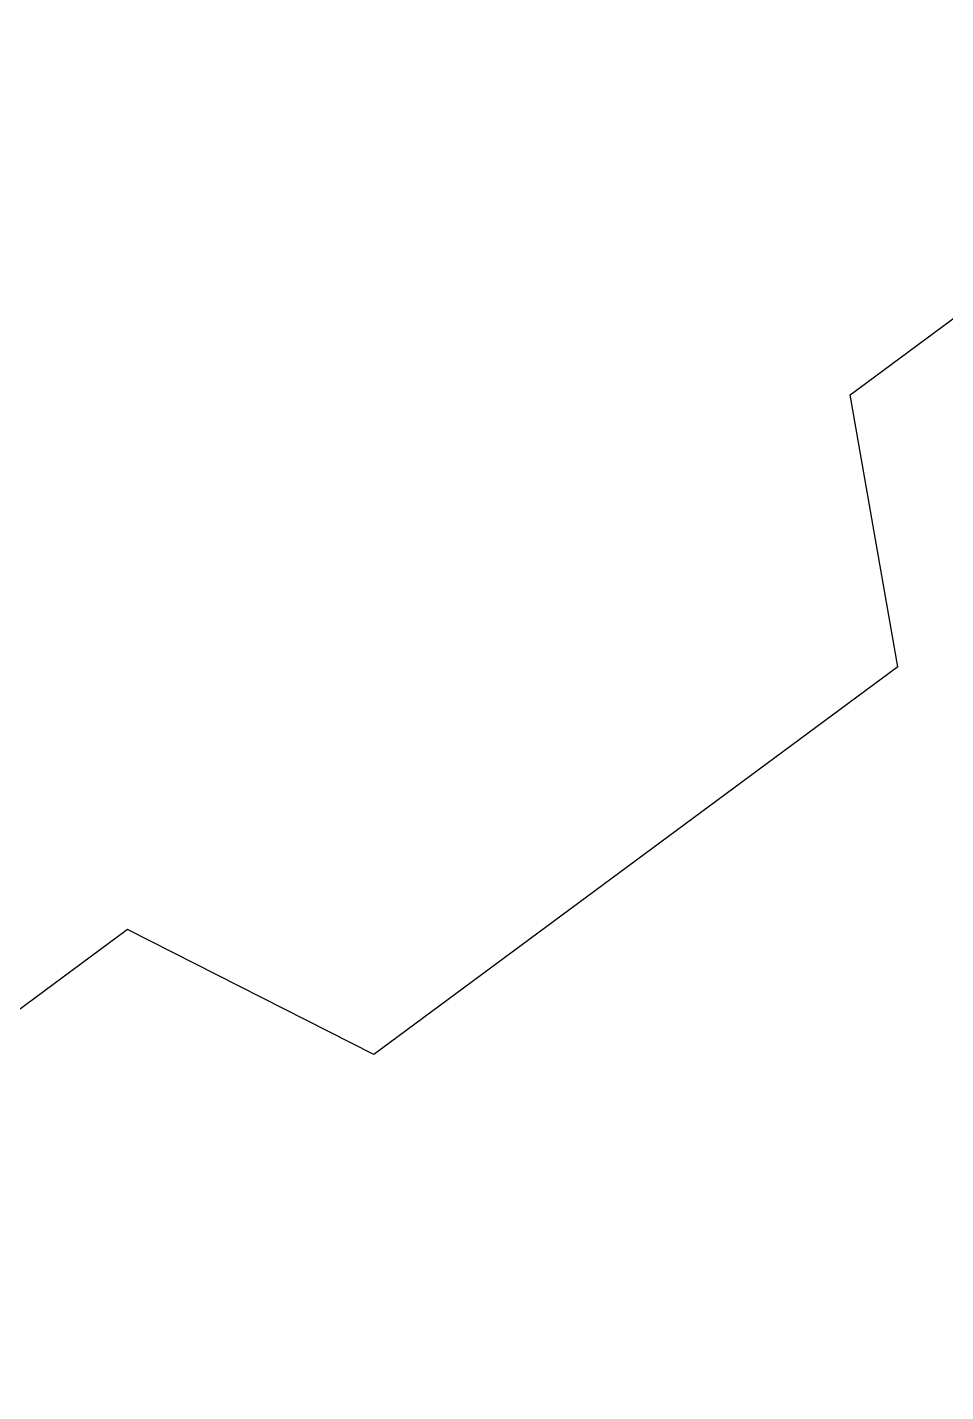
# Model space of a CAD drawing. Header units: inches. Extents: x 69217836 to 69222610, y 27671187 to 27674487.
# Drawn here: x 69219344 to 69220262, y 27671187 to 27672551 of the extents above; entities that cross this region are included whole.
import ezdxf

# ---------------------------------------------------------------- set-up
doc = ezdxf.new("R2010")
doc.units = ezdxf.units.IN
doc.header["$LTSCALE"] = 25
doc.header["$MEASUREMENT"] = 0
doc.layers.add('A-SITE', color=3, linetype='CONTINUOUS')

msp = doc.modelspace()

# ---------------------------------------------------------------- linework, layer by layer
at = {"layer": 'A-SITE'}
for p, q in [((69220166.5, 27672183.4), (69220662.8, 27672550.7)), ((69220214.2, 27671911.4), (69220166.5, 27672183.4)), ((69220214.2, 27671911.4), (69219690.5, 27671523.9)), ((69219444.3, 27671648.9), (69218820, 27671186.9)), ((69219690.5, 27671523.9), (69219444.3, 27671648.9))]:
    msp.add_line(p, q, dxfattribs=at)

doc.saveas('drawing.dxf')
